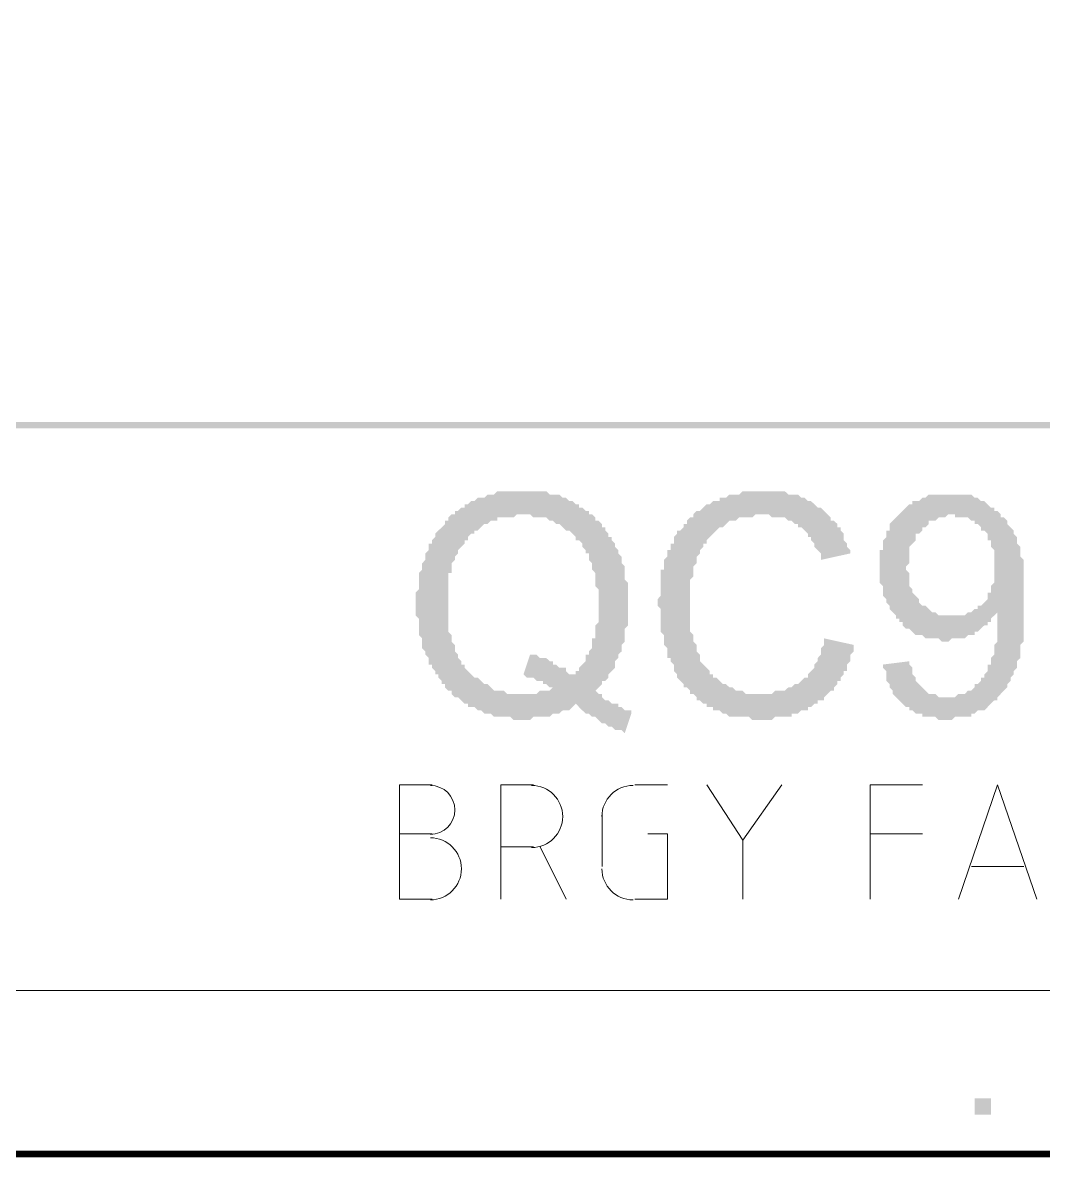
# Model space of a CAD drawing. Header units: millimetres. Extents: x 5.9 to 40.1, y 2 to 30.5.
# Drawn here: x 35.863 to 37.308, y 2.43 to 4.037 of the extents above; entities that cross this region are included whole.
import ezdxf

# ---------------------------------------------------------------- set-up
doc = ezdxf.new("R2010")
doc.units = ezdxf.units.MM
doc.layers.add('PDF_0', color=7, linetype='Continuous')

msp = doc.modelspace()

# ---------------------------------------------------------------- hatches: boundary and pattern name
at = {"layer": 'PDF_0', "true_color": 0x808080, "transparency": 33554559}
h = msp.add_hatch(color=8, dxfattribs=at)
h.paths.add_polyline_path([(36.6736, 3.091), (36.6783, 3.0863), (36.6829, 3.0863), (36.6829, 3.0817), (36.6875, 3.0771), (36.6922, 3.0771), (36.6968, 3.0725), (36.7014, 3.0725), (36.706, 3.0725), (36.706, 3.0678), (36.7107, 3.0678), (36.7153, 3.0632), (36.7199, 3.0632), (36.7245, 3.0632), (36.7245, 3.0586), (36.7153, 3.0308), (36.7107, 3.0354), (36.706, 3.0354), (36.7014, 3.0354), (36.6968, 3.0401), (36.6968, 3.0401), (36.6922, 3.0401), (36.6875, 3.0447), (36.6829, 3.0447), (36.6783, 3.0493), (36.6783, 3.0493), (36.6736, 3.054), (36.669, 3.054), (36.6644, 3.0586), (36.6598, 3.0586), (36.6551, 3.0632), (36.6551, 3.0632), (36.6505, 3.0678), (36.6459, 3.0725), (36.6413, 3.0678), (36.6413, 3.0678), (36.6366, 3.0632), (36.632, 3.0632), (36.6274, 3.0632), (36.6227, 3.0586), (36.6181, 3.0586), (36.6135, 3.0586), (36.6089, 3.054), (36.6089, 3.054), (36.6042, 3.054), (36.5996, 3.054), (36.595, 3.054), (36.5904, 3.054), (36.5857, 3.054), (36.5811, 3.0493), (36.5765, 3.0493), (36.5719, 3.0493), (36.5719, 3.0493), (36.5672, 3.0493), (36.5626, 3.0493), (36.558, 3.0493), (36.5533, 3.054), (36.5487, 3.054), (36.5441, 3.054), (36.5395, 3.054), (36.5348, 3.054), (36.5302, 3.054), (36.5256, 3.0586), (36.521, 3.0586), (36.5163, 3.0586), (36.5163, 3.0586), (36.5117, 3.0632), (36.5071, 3.0632), (36.5024, 3.0678), (36.4978, 3.0678), (36.4932, 3.0678), (36.4932, 3.0725), (36.4886, 3.0725), (36.4839, 3.0771), (36.4839, 3.0771), (36.4793, 3.0817), (36.4747, 3.0817), (36.4701, 3.0863), (36.4701, 3.091), (36.4654, 3.091), (36.4608, 3.0956), (36.4608, 3.1002), (36.4562, 3.1002), (36.4562, 3.1049), (36.4515, 3.1095), (36.4515, 3.1141), (36.4469, 3.1141), (36.4469, 3.1187), (36.4423, 3.1234), (36.4423, 3.128), (36.4377, 3.128), (36.4377, 3.1326), (36.4377, 3.1372), (36.433, 3.1419), (36.433, 3.1465), (36.433, 3.1465), (36.4284, 3.1511), (36.4284, 3.1557), (36.4284, 3.1604), (36.4284, 3.165), (36.4238, 3.1696), (36.4238, 3.1743), (36.4238, 3.1789), (36.4238, 3.1835), (36.4238, 3.1835), (36.4238, 3.1881), (36.4238, 3.1928), (36.4192, 3.1974), (36.4192, 3.202), (36.4192, 3.2066), (36.4192, 3.2113), (36.4192, 3.2113), (36.4192, 3.2159), (36.4192, 3.2205), (36.4192, 3.2252), (36.4192, 3.2298), (36.4238, 3.2344), (36.4238, 3.239), (36.4238, 3.2437), (36.4238, 3.2483), (36.4238, 3.2529), (36.4238, 3.2575), (36.4284, 3.2622), (36.4284, 3.2668), (36.4284, 3.2714), (36.4284, 3.2714), (36.433, 3.2761), (36.433, 3.2807), (36.433, 3.2853), (36.4377, 3.2899), (36.4377, 3.2946), (36.4377, 3.2946), (36.4377, 3.2992), (36.4423, 3.2992), (36.4423, 3.3038), (36.4469, 3.3084), (36.4469, 3.3131), (36.4515, 3.3177), (36.4515, 3.3177), (36.4562, 3.3223), (36.4608, 3.3269), (36.4608, 3.3316), (36.4654, 3.3316), (36.4654, 3.3362), (36.4701, 3.3408), (36.4747, 3.3408), (36.4747, 3.3455), (36.4793, 3.3455), (36.4839, 3.3501), (36.4886, 3.3501), (36.4886, 3.3547), (36.4932, 3.3547), (36.4978, 3.3593), (36.5024, 3.3593), (36.5024, 3.3593), (36.5071, 3.364), (36.5117, 3.364), (36.5163, 3.364), (36.521, 3.3686), (36.5256, 3.3686), (36.5302, 3.3686), (36.5302, 3.3686), (36.5348, 3.3732), (36.5395, 3.3732), (36.5441, 3.3732), (36.5487, 3.3732), (36.5533, 3.3732), (36.558, 3.3732), (36.5626, 3.3732), (36.5672, 3.3732), (36.5719, 3.3732), (36.5765, 3.3732), (36.5811, 3.3732), (36.5857, 3.3732), (36.5904, 3.3732), (36.595, 3.3732), (36.595, 3.3732), (36.5996, 3.3732), (36.6042, 3.3732), (36.6089, 3.3686), (36.6135, 3.3686), (36.6181, 3.3686), (36.6227, 3.3686), (36.6274, 3.364), (36.632, 3.364), (36.632, 3.364), (36.6366, 3.3593), (36.6413, 3.3593), (36.6459, 3.3547), (36.6505, 3.3547), (36.6505, 3.3501), (36.6551, 3.3501), (36.6598, 3.3455), (36.6644, 3.3455), (36.6644, 3.3408), (36.669, 3.3408), (36.6736, 3.3362), (36.6736, 3.3316), (36.6783, 3.3316), (36.6829, 3.3269), (36.6829, 3.3223), (36.6875, 3.3223), (36.6875, 3.3177), (36.6922, 3.3131), (36.6922, 3.3084), (36.6968, 3.3084), (36.6968, 3.3038), (36.7014, 3.2992), (36.7014, 3.2946), (36.7014, 3.2946), (36.706, 3.2899), (36.706, 3.2853), (36.7107, 3.2807), (36.7107, 3.2761), (36.7107, 3.2714), (36.7107, 3.2714), (36.7153, 3.2668), (36.7153, 3.2622), (36.7153, 3.2575), (36.7153, 3.2529), (36.7153, 3.2483), (36.7199, 3.2437), (36.7199, 3.239), (36.7199, 3.2344), (36.7199, 3.2298), (36.7199, 3.2252), (36.7199, 3.2205), (36.7199, 3.2159), (36.7199, 3.2113), (36.7199, 3.2066), (36.7199, 3.202), (36.7199, 3.1974), (36.7199, 3.1928), (36.7199, 3.1881), (36.7199, 3.1835), (36.7199, 3.1835), (36.7153, 3.1789), (36.7153, 3.1743), (36.7153, 3.1696), (36.7153, 3.165), (36.7153, 3.1604), (36.7107, 3.1557), (36.7107, 3.1511), (36.7107, 3.1465), (36.7107, 3.1465), (36.706, 3.1419), (36.706, 3.1372), (36.706, 3.1372), (36.7014, 3.1326), (36.7014, 3.128), (36.7014, 3.1234), (36.6968, 3.1187), (36.6968, 3.1187), (36.6922, 3.1141), (36.6922, 3.1095), (36.6875, 3.1049), (36.6829, 3.1049), (36.6829, 3.1002), (36.6783, 3.0956), (36.6736, 3.091), (36.6736, 3.091)], flags=0)
h.paths.add_polyline_path([(36.5811, 3.1419), (36.5857, 3.1419), (36.5904, 3.1419), (36.595, 3.1372), (36.5996, 3.1372), (36.6042, 3.1372), (36.6089, 3.1326), (36.6135, 3.1326), (36.6135, 3.128), (36.6181, 3.128), (36.6227, 3.1234), (36.6274, 3.1234), (36.632, 3.1234), (36.632, 3.1187), (36.6366, 3.1141), (36.6413, 3.1141), (36.6413, 3.1141), (36.6459, 3.1141), (36.6459, 3.1187), (36.6505, 3.1187), (36.6505, 3.1234), (36.6551, 3.128), (36.6551, 3.128), (36.6598, 3.1326), (36.6598, 3.1372), (36.6598, 3.1419), (36.6644, 3.1419), (36.6644, 3.1465), (36.669, 3.1511), (36.669, 3.1557), (36.669, 3.1604), (36.669, 3.165), (36.6736, 3.165), (36.6736, 3.1696), (36.6736, 3.1743), (36.6736, 3.1789), (36.6736, 3.1835), (36.6783, 3.1881), (36.6783, 3.1928), (36.6783, 3.1974), (36.6783, 3.202), (36.6783, 3.2066), (36.6783, 3.2113), (36.6783, 3.2159), (36.6783, 3.2205), (36.6783, 3.2252), (36.6783, 3.2298), (36.6783, 3.2344), (36.6736, 3.239), (36.6736, 3.2437), (36.6736, 3.2483), (36.6736, 3.2529), (36.6736, 3.2575), (36.669, 3.2622), (36.669, 3.2668), (36.669, 3.2714), (36.669, 3.2714), (36.6644, 3.2761), (36.6644, 3.2807), (36.6644, 3.2853), (36.6598, 3.2853), (36.6598, 3.2899), (36.6551, 3.2946), (36.6551, 3.2992), (36.6505, 3.3038), (36.6459, 3.3038), (36.6459, 3.3084), (36.6413, 3.3131), (36.6413, 3.3131), (36.6366, 3.3177), (36.632, 3.3177), (36.6274, 3.3223), (36.6274, 3.3223), (36.6227, 3.3269), (36.6181, 3.3269), (36.6135, 3.3316), (36.6135, 3.3316), (36.6089, 3.3316), (36.6042, 3.3362), (36.5996, 3.3362), (36.595, 3.3362), (36.5904, 3.3362), (36.5857, 3.3362), (36.5811, 3.3408), (36.5765, 3.3408), (36.5719, 3.3408), (36.5719, 3.3408), (36.5672, 3.3408), (36.5626, 3.3408), (36.558, 3.3362), (36.5533, 3.3362), (36.5487, 3.3362), (36.5441, 3.3362), (36.5395, 3.3362), (36.5348, 3.3362), (36.5348, 3.3316), (36.5302, 3.3316), (36.5256, 3.3316), (36.521, 3.3269), (36.5163, 3.3269), (36.5117, 3.3223), (36.5117, 3.3223), (36.5071, 3.3177), (36.5024, 3.3177), (36.5024, 3.3131), (36.4978, 3.3131), (36.4932, 3.3084), (36.4932, 3.3084), (36.4932, 3.3038), (36.4886, 3.3038), (36.4886, 3.2992), (36.4839, 3.2946), (36.4839, 3.2946), (36.4793, 3.2899), (36.4793, 3.2853), (36.4747, 3.2807), (36.4747, 3.2807), (36.4747, 3.2761), (36.4701, 3.2714), (36.4701, 3.2668), (36.4701, 3.2622), (36.4701, 3.2575), (36.4654, 3.2575), (36.4654, 3.2529), (36.4654, 3.2483), (36.4654, 3.2437), (36.4654, 3.239), (36.4654, 3.2344), (36.4654, 3.2298), (36.4654, 3.2205), (36.4654, 3.2159), (36.4654, 3.2113), (36.4654, 3.2066), (36.4654, 3.202), (36.4654, 3.1974), (36.4654, 3.1928), (36.4654, 3.1881), (36.4654, 3.1835), (36.4654, 3.1789), (36.4654, 3.1743), (36.4701, 3.1696), (36.4701, 3.165), (36.4701, 3.1604), (36.4701, 3.1604), (36.4747, 3.1557), (36.4747, 3.1511), (36.4747, 3.1465), (36.4793, 3.1419), (36.4793, 3.1419), (36.4793, 3.1372), (36.4839, 3.1326), (36.4839, 3.128), (36.4886, 3.128), (36.4886, 3.1234), (36.4932, 3.1187), (36.4932, 3.1187), (36.4978, 3.1141), (36.4978, 3.1141), (36.5024, 3.1095), (36.5071, 3.1095), (36.5117, 3.1049), (36.5117, 3.1049), (36.5163, 3.1002), (36.521, 3.1002), (36.5256, 3.0956), (36.5256, 3.0956), (36.5302, 3.091), (36.5348, 3.091), (36.5395, 3.091), (36.5441, 3.091), (36.5487, 3.0863), (36.5533, 3.0863), (36.558, 3.0863), (36.558, 3.0863), (36.5626, 3.0863), (36.5672, 3.0863), (36.5719, 3.0863), (36.5765, 3.0863), (36.5811, 3.0863), (36.5857, 3.0863), (36.5904, 3.0863), (36.5904, 3.0863), (36.595, 3.091), (36.5996, 3.091), (36.6042, 3.091), (36.6089, 3.091), (36.6135, 3.0956), (36.6089, 3.0956), (36.6042, 3.1002), (36.5996, 3.1002), (36.5996, 3.1049), (36.595, 3.1049), (36.5904, 3.1049), (36.5857, 3.1095), (36.5811, 3.1095), (36.5765, 3.1095), (36.5719, 3.1141), (36.5719, 3.1141)], flags=0)
msp.add_hatch(color=8, dxfattribs=at).paths.add_polyline_path([(36.9975, 3.165), (37.0392, 3.1558), (37.0392, 3.1511), (37.0392, 3.1465), (37.0346, 3.1419), (37.0346, 3.1372), (37.0346, 3.1326), (37.0299, 3.128), (37.0299, 3.1234), (37.0299, 3.1187), (37.0253, 3.1187), (37.0253, 3.1141), (37.0207, 3.1095), (37.0207, 3.1049), (37.0161, 3.1049), (37.0161, 3.1002), (37.0114, 3.0956), (37.0114, 3.091), (37.0068, 3.091), (37.0022, 3.0863), (37.0022, 3.0863), (36.9975, 3.0817), (36.9975, 3.0771), (36.9929, 3.0771), (36.9883, 3.0771), (36.9883, 3.0725), (36.9837, 3.0725), (36.979, 3.0678), (36.9744, 3.0678), (36.9744, 3.0632), (36.9698, 3.0632), (36.9652, 3.0632), (36.9605, 3.0586), (36.9559, 3.0586), (36.9513, 3.0586), (36.9513, 3.054), (36.9467, 3.054), (36.942, 3.054), (36.9374, 3.054), (36.9328, 3.054), (36.9281, 3.054), (36.9235, 3.0493), (36.9189, 3.0493), (36.9143, 3.0493), (36.9096, 3.0493), (36.905, 3.0493), (36.9004, 3.0493), (36.8958, 3.0493), (36.8911, 3.054), (36.8865, 3.054), (36.8819, 3.054), (36.8772, 3.054), (36.8726, 3.054), (36.868, 3.054), (36.8634, 3.054), (36.8587, 3.0586), (36.8587, 3.0586), (36.8541, 3.0586), (36.8495, 3.0632), (36.8449, 3.0632), (36.8402, 3.0632), (36.8402, 3.0678), (36.8356, 3.0678), (36.831, 3.0678), (36.831, 3.0725), (36.8263, 3.0725), (36.8217, 3.0771), (36.8171, 3.0771), (36.8171, 3.0817), (36.8125, 3.0863), (36.8078, 3.0863), (36.8078, 3.091), (36.8032, 3.0956), (36.7986, 3.0956), (36.7986, 3.1002), (36.794, 3.1049), (36.794, 3.1049), (36.7893, 3.1095), (36.7893, 3.1141), (36.7847, 3.1187), (36.7847, 3.1234), (36.7847, 3.128), (36.7801, 3.1326), (36.7801, 3.1326), (36.7801, 3.1372), (36.7755, 3.1372), (36.7755, 3.1419), (36.7755, 3.1465), (36.7755, 3.1511), (36.7708, 3.1558), (36.7708, 3.1604), (36.7708, 3.165), (36.7708, 3.1696), (36.7662, 3.1743), (36.7662, 3.1743), (36.7662, 3.1789), (36.7662, 3.1835), (36.7662, 3.1881), (36.7662, 3.1928), (36.7662, 3.1974), (36.7662, 3.202), (36.7662, 3.2066), (36.7616, 3.2113), (36.7616, 3.2159), (36.7616, 3.2205), (36.7662, 3.2252), (36.7662, 3.2298), (36.7662, 3.2344), (36.7662, 3.239), (36.7662, 3.2437), (36.7662, 3.2483), (36.7662, 3.2529), (36.7662, 3.2575), (36.7662, 3.2622), (36.7708, 3.2622), (36.7708, 3.2668), (36.7708, 3.2714), (36.7708, 3.2761), (36.7755, 3.2807), (36.7755, 3.2853), (36.7755, 3.2899), (36.7801, 3.2899), (36.7801, 3.2946), (36.7801, 3.2992), (36.7847, 3.2992), (36.7847, 3.3038), (36.7847, 3.3084), (36.7893, 3.3131), (36.7893, 3.3177), (36.794, 3.3177), (36.7986, 3.3223), (36.7986, 3.327), (36.8032, 3.327), (36.8032, 3.3316), (36.8078, 3.3362), (36.8125, 3.3362), (36.8125, 3.3408), (36.8171, 3.3455), (36.8217, 3.3455), (36.8263, 3.3501), (36.8263, 3.3501), (36.831, 3.3547), (36.8356, 3.3547), (36.8356, 3.3547), (36.8402, 3.3593), (36.8449, 3.3593), (36.8495, 3.3593), (36.8495, 3.364), (36.8541, 3.364), (36.8587, 3.364), (36.8634, 3.3686), (36.868, 3.3686), (36.8726, 3.3686), (36.8772, 3.3686), (36.8819, 3.3732), (36.8819, 3.3732), (36.8865, 3.3732), (36.8911, 3.3732), (36.8958, 3.3732), (36.9004, 3.3732), (36.905, 3.3732), (36.9096, 3.3732), (36.9096, 3.3732), (36.9143, 3.3732), (36.9189, 3.3732), (36.9235, 3.3732), (36.9281, 3.3732), (36.9328, 3.3732), (36.9374, 3.3732), (36.942, 3.3732), (36.9467, 3.3686), (36.9513, 3.3686), (36.9559, 3.3686), (36.9605, 3.3686), (36.9652, 3.364), (36.9652, 3.364), (36.9698, 3.364), (36.9744, 3.3593), (36.979, 3.3593), (36.9837, 3.3547), (36.9837, 3.3547), (36.9883, 3.3501), (36.9883, 3.3501), (36.9929, 3.3501), (36.9975, 3.3455), (37.0022, 3.3408), (37.0022, 3.3408), (37.0068, 3.3362), (37.0068, 3.3316), (37.0114, 3.3316), (37.0161, 3.327), (37.0161, 3.3223), (37.0207, 3.3223), (37.0207, 3.3177), (37.0253, 3.3131), (37.0253, 3.3084), (37.0253, 3.3038), (37.0299, 3.2992), (37.0299, 3.2992), (37.0299, 3.2946), (37.0346, 3.2899), (37.0346, 3.2853), (37.0346, 3.2853), (36.9929, 3.2761), (36.9929, 3.2807), (36.9929, 3.2853), (36.9883, 3.2899), (36.9883, 3.2899), (36.9837, 3.2946), (36.9837, 3.2992), (36.979, 3.3038), (36.979, 3.3084), (36.9744, 3.3084), (36.9744, 3.3131), (36.9698, 3.3177), (36.9698, 3.3177), (36.9652, 3.3223), (36.9605, 3.3223), (36.9605, 3.327), (36.9559, 3.327), (36.9513, 3.3316), (36.9467, 3.3316), (36.9467, 3.3316), (36.942, 3.3362), (36.9374, 3.3362), (36.9328, 3.3362), (36.9281, 3.3362), (36.9235, 3.3362), (36.9189, 3.3408), (36.9143, 3.3408), (36.9096, 3.3408), (36.905, 3.3408), (36.9004, 3.3408), (36.8958, 3.3362), (36.8911, 3.3362), (36.8865, 3.3362), (36.8819, 3.3362), (36.8772, 3.3362), (36.8772, 3.3362), (36.8726, 3.3316), (36.868, 3.3316), (36.8634, 3.3316), (36.8587, 3.327), (36.8587, 3.327), (36.8541, 3.3223), (36.8495, 3.3223), (36.8449, 3.3177), (36.8449, 3.3177), (36.8402, 3.3131), (36.8356, 3.3084), (36.8356, 3.3084), (36.831, 3.3038), (36.831, 3.2992), (36.8263, 3.2992), (36.8263, 3.2946), (36.8217, 3.2899), (36.8217, 3.2853), (36.8171, 3.2807), (36.8171, 3.2761), (36.8171, 3.2761), (36.8171, 3.2714), (36.8125, 3.2668), (36.8125, 3.2622), (36.8125, 3.2575), (36.8125, 3.2529), (36.8078, 3.2483), (36.8078, 3.2483), (36.8078, 3.2437), (36.8078, 3.239), (36.8078, 3.2344), (36.8078, 3.2298), (36.8078, 3.2252), (36.8078, 3.2205), (36.8078, 3.2159), (36.8078, 3.2159), (36.8078, 3.2113), (36.8078, 3.2066), (36.8078, 3.202), (36.8078, 3.1974), (36.8078, 3.1928), (36.8078, 3.1881), (36.8078, 3.1835), (36.8078, 3.1789), (36.8078, 3.1743), (36.8125, 3.1696), (36.8125, 3.165), (36.8125, 3.1604), (36.8125, 3.1604), (36.8171, 3.1558), (36.8171, 3.1511), (36.8171, 3.1465), (36.8171, 3.1465), (36.8217, 3.1419), (36.8217, 3.1372), (36.8217, 3.1326), (36.8263, 3.128), (36.8263, 3.128), (36.831, 3.1234), (36.8356, 3.1187), (36.8356, 3.1141), (36.8402, 3.1141), (36.8402, 3.1095), (36.8449, 3.1095), (36.8495, 3.1049), (36.8541, 3.1002), (36.8541, 3.1002), (36.8587, 3.1002), (36.8634, 3.0956), (36.868, 3.0956), (36.868, 3.0956), (36.8726, 3.091), (36.8772, 3.091), (36.8819, 3.091), (36.8865, 3.0863), (36.8911, 3.0863), (36.8958, 3.0863), (36.9004, 3.0863), (36.905, 3.0863), (36.9096, 3.0863), (36.9143, 3.0863), (36.9189, 3.0863), (36.9189, 3.0863), (36.9235, 3.0863), (36.9281, 3.091), (36.9328, 3.091), (36.9374, 3.091), (36.942, 3.091), (36.9467, 3.0956), (36.9513, 3.0956), (36.9513, 3.0956), (36.9559, 3.1002), (36.9605, 3.1002), (36.9652, 3.1049), (36.9652, 3.1049), (36.9698, 3.1095), (36.9744, 3.1095), (36.9744, 3.1141), (36.979, 3.1187), (36.979, 3.1187), (36.9837, 3.1234), (36.9837, 3.128), (36.9883, 3.1326), (36.9883, 3.1326), (36.9883, 3.1372), (36.9929, 3.1419), (36.9929, 3.1465), (36.9929, 3.1511), (36.9975, 3.1558), (36.9975, 3.1604), (36.9975, 3.165), (36.9975, 3.165)])
h = msp.add_hatch(color=8, dxfattribs=at)
h.paths.add_polyline_path([(37.0808, 3.128), (37.1179, 3.1326), (37.1179, 3.128), (37.1225, 3.1234), (37.1225, 3.1187), (37.1225, 3.1141), (37.1271, 3.1095), (37.1271, 3.1049), (37.1317, 3.1002), (37.1317, 3.1002), (37.1364, 3.0956), (37.1364, 3.0956), (37.141, 3.091), (37.141, 3.091), (37.1456, 3.0863), (37.1502, 3.0863), (37.1549, 3.0863), (37.1595, 3.0817), (37.1641, 3.0817), (37.1688, 3.0817), (37.1688, 3.0817), (37.1734, 3.0817), (37.178, 3.0817), (37.1826, 3.0817), (37.1873, 3.0863), (37.1919, 3.0863), (37.1965, 3.0863), (37.2011, 3.091), (37.2011, 3.091), (37.2058, 3.091), (37.2104, 3.0956), (37.2104, 3.1002), (37.215, 3.1002), (37.2196, 3.1049), (37.2196, 3.1095), (37.2243, 3.1095), (37.2243, 3.1141), (37.2243, 3.1141), (37.2289, 3.1187), (37.2289, 3.1234), (37.2289, 3.128), (37.2335, 3.128), (37.2335, 3.1326), (37.2335, 3.1372), (37.2382, 3.1419), (37.2382, 3.1465), (37.2382, 3.1511), (37.2382, 3.1511), (37.2382, 3.1557), (37.2428, 3.1604), (37.2428, 3.165), (37.2428, 3.1696), (37.2428, 3.1743), (37.2428, 3.1789), (37.2428, 3.1835), (37.2428, 3.1881), (37.2428, 3.1928), (37.2428, 3.1974), (37.2428, 3.1974), (37.2428, 3.202), (37.2428, 3.202), (37.2382, 3.1974), (37.2335, 3.1928), (37.2335, 3.1881), (37.2289, 3.1881), (37.2289, 3.1835), (37.2243, 3.1835), (37.2196, 3.1789), (37.215, 3.1743), (37.2104, 3.1743), (37.2104, 3.1743), (37.2104, 3.1696), (37.2058, 3.1696), (37.2011, 3.1696), (37.1965, 3.165), (37.1919, 3.165), (37.1873, 3.165), (37.1826, 3.165), (37.178, 3.165), (37.1734, 3.1604), (37.1688, 3.1604), (37.1688, 3.1604), (37.1641, 3.1604), (37.1595, 3.165), (37.1549, 3.165), (37.1502, 3.165), (37.1456, 3.165), (37.141, 3.165), (37.141, 3.165), (37.1364, 3.1696), (37.1317, 3.1696), (37.1271, 3.1696), (37.1225, 3.1743), (37.1225, 3.1743), (37.1179, 3.1789), (37.1132, 3.1789), (37.1086, 3.1835), (37.1086, 3.1881), (37.104, 3.1881), (37.104, 3.1928), (37.0993, 3.1928), (37.0993, 3.1974), (37.0947, 3.202), (37.0947, 3.202), (37.0901, 3.2066), (37.0901, 3.2113), (37.0855, 3.2159), (37.0855, 3.2159), (37.0855, 3.2205), (37.0808, 3.2252), (37.0808, 3.2298), (37.0808, 3.2344), (37.0808, 3.239), (37.0762, 3.2437), (37.0762, 3.2483), (37.0762, 3.2529), (37.0762, 3.2575), (37.0762, 3.2622), (37.0762, 3.2668), (37.0762, 3.2668), (37.0762, 3.2714), (37.0762, 3.2761), (37.0762, 3.2807), (37.0762, 3.2853), (37.0762, 3.2899), (37.0808, 3.2899), (37.0808, 3.2946), (37.0808, 3.2992), (37.0808, 3.3038), (37.0855, 3.3084), (37.0855, 3.3131), (37.0855, 3.3177), (37.0901, 3.3177), (37.0901, 3.3223), (37.0901, 3.3269), (37.0947, 3.3316), (37.0947, 3.3316), (37.0993, 3.3362), (37.104, 3.3408), (37.104, 3.3408), (37.1086, 3.3455), (37.1086, 3.3455), (37.1132, 3.3501), (37.1179, 3.3547), (37.1225, 3.3547), (37.1225, 3.3593), (37.1271, 3.3593), (37.1317, 3.3593), (37.1364, 3.364), (37.141, 3.364), (37.141, 3.364), (37.1456, 3.3686), (37.1502, 3.3686), (37.1549, 3.3686), (37.1595, 3.3686), (37.1641, 3.3686), (37.1688, 3.3686), (37.1734, 3.3686), (37.1734, 3.3686), (37.178, 3.3686), (37.1826, 3.3686), (37.1873, 3.3686), (37.1919, 3.3686), (37.1965, 3.3686), (37.2011, 3.3686), (37.2058, 3.3686), (37.2104, 3.364), (37.2104, 3.364), (37.215, 3.364), (37.2196, 3.3593), (37.2243, 3.3593), (37.2289, 3.3547), (37.2289, 3.3547), (37.2335, 3.3501), (37.2382, 3.3501), (37.2382, 3.3455), (37.2428, 3.3455), (37.2474, 3.3408), (37.2474, 3.3362), (37.252, 3.3362), (37.2567, 3.3316), (37.2567, 3.3269), (37.2613, 3.3223), (37.2613, 3.3223), (37.2659, 3.3177), (37.2659, 3.3131), (37.2705, 3.3084), (37.2705, 3.3084), (37.2705, 3.3038), (37.2705, 3.2992), (37.2705, 3.2992), (37.2752, 3.2946), (37.2752, 3.2899), (37.2752, 3.2853), (37.2752, 3.2853), (37.2752, 3.2807), (37.2798, 3.2761), (37.2798, 3.2714), (37.2798, 3.2668), (37.2798, 3.2622), (37.2798, 3.2575), (37.2798, 3.2529), (37.2798, 3.2483), (37.2798, 3.2437), (37.2798, 3.239), (37.2798, 3.2344), (37.2798, 3.2298), (37.2798, 3.2252), (37.2798, 3.2205), (37.2798, 3.2159), (37.2798, 3.2066), (37.2798, 3.202), (37.2798, 3.1974), (37.2798, 3.1928), (37.2798, 3.1881), (37.2798, 3.1835), (37.2798, 3.1789), (37.2798, 3.1743), (37.2798, 3.1696), (37.2798, 3.165), (37.2798, 3.1604), (37.2752, 3.1557), (37.2752, 3.1557), (37.2752, 3.1511), (37.2752, 3.1465), (37.2752, 3.1419), (37.2752, 3.1372), (37.2705, 3.1326), (37.2705, 3.1326), (37.2705, 3.128), (37.2705, 3.1234), (37.2705, 3.1234), (37.2659, 3.1187), (37.2659, 3.1141), (37.2613, 3.1095), (37.2613, 3.1049), (37.2613, 3.1049), (37.2567, 3.1002), (37.2567, 3.0956), (37.252, 3.091), (37.2474, 3.0863), (37.2474, 3.0863), (37.2428, 3.0817), (37.2428, 3.0771), (37.2382, 3.0771), (37.2335, 3.0725), (37.2335, 3.0725), (37.2289, 3.0678), (37.2289, 3.0678), (37.2243, 3.0632), (37.2196, 3.0632), (37.215, 3.0632), (37.2104, 3.0586), (37.2058, 3.0586), (37.2058, 3.054), (37.2011, 3.054), (37.1965, 3.054), (37.1919, 3.054), (37.1873, 3.054), (37.1826, 3.054), (37.178, 3.0493), (37.1734, 3.0493), (37.1688, 3.0493), (37.1641, 3.0493), (37.1595, 3.0493), (37.1549, 3.054), (37.1502, 3.054), (37.1456, 3.054), (37.141, 3.054), (37.1364, 3.054), (37.1364, 3.0586), (37.1317, 3.0586), (37.1271, 3.0586), (37.1225, 3.0632), (37.1179, 3.0632), (37.1179, 3.0678), (37.1132, 3.0678), (37.1086, 3.0725), (37.1086, 3.0725), (37.1086, 3.0725), (37.104, 3.0771), (37.0993, 3.0817), (37.0993, 3.0817), (37.0947, 3.0863), (37.0947, 3.091), (37.0901, 3.0956), (37.0901, 3.0956), (37.0901, 3.1002), (37.0855, 3.1049), (37.0855, 3.1095), (37.0855, 3.1141), (37.0855, 3.1187), (37.0808, 3.1234), (37.0808, 3.128), (37.0808, 3.128)], flags=0)
h.paths.add_polyline_path([(37.2382, 3.2668), (37.2382, 3.2714), (37.2382, 3.2761), (37.2382, 3.2807), (37.2382, 3.2853), (37.2382, 3.2899), (37.2335, 3.2946), (37.2335, 3.2992), (37.2335, 3.3038), (37.2289, 3.3038), (37.2289, 3.3084), (37.2289, 3.3131), (37.2243, 3.3177), (37.2243, 3.3177), (37.2196, 3.3177), (37.2196, 3.3223), (37.215, 3.3269), (37.2104, 3.3269), (37.2104, 3.3316), (37.2058, 3.3316), (37.2011, 3.3362), (37.1965, 3.3362), (37.1919, 3.3362), (37.1873, 3.3362), (37.1826, 3.3362), (37.1826, 3.3408), (37.178, 3.3408), (37.1734, 3.3408), (37.1688, 3.3362), (37.1688, 3.3362), (37.1641, 3.3362), (37.1595, 3.3362), (37.1549, 3.3316), (37.1502, 3.3316), (37.1456, 3.3316), (37.1456, 3.3269), (37.141, 3.3223), (37.1364, 3.3223), (37.1364, 3.3177), (37.1317, 3.3131), (37.1271, 3.3131), (37.1271, 3.3084), (37.1271, 3.3038), (37.1225, 3.2992), (37.1225, 3.2992), (37.1179, 3.2946), (37.1179, 3.2899), (37.1179, 3.2853), (37.1179, 3.2807), (37.1179, 3.2761), (37.1179, 3.2714), (37.1132, 3.2668), (37.1132, 3.2622), (37.1179, 3.2575), (37.1179, 3.2529), (37.1179, 3.2483), (37.1179, 3.2437), (37.1179, 3.2437), (37.1179, 3.239), (37.1225, 3.2344), (37.1225, 3.2298), (37.1271, 3.2252), (37.1271, 3.2252), (37.1317, 3.2205), (37.1317, 3.2159), (37.1317, 3.2159), (37.1364, 3.2113), (37.141, 3.2113), (37.1456, 3.2066), (37.1456, 3.2066), (37.1502, 3.202), (37.1549, 3.202), (37.1595, 3.1974), (37.1641, 3.1974), (37.1641, 3.1974), (37.1688, 3.1974), (37.1734, 3.1974), (37.178, 3.1974), (37.1826, 3.1974), (37.1873, 3.1974), (37.1919, 3.1974), (37.1965, 3.1974), (37.2011, 3.202), (37.2011, 3.202), (37.2058, 3.202), (37.2104, 3.2066), (37.215, 3.2066), (37.215, 3.2113), (37.2196, 3.2113), (37.2243, 3.2159), (37.2243, 3.2159), (37.2289, 3.2205), (37.2289, 3.2252), (37.2289, 3.2298), (37.2335, 3.2298), (37.2335, 3.2344), (37.2335, 3.239), (37.2382, 3.2437), (37.2382, 3.2483), (37.2382, 3.2529), (37.2382, 3.2575), (37.2382, 3.2622), (37.2382, 3.2668), (37.2382, 3.2668)], flags=0)

# ---------------------------------------------------------------- linework, layer by layer
at = {"layer": 'PDF_0', "lineweight": 0, "const_width": 0.00925}
msp.add_lwpolyline([(40.0887, 2.4351), (40.0887, 30.5349), (5.8905, 30.5349), (5.8905, 2.4351)], close=True, dxfattribs=at)
at = {"layer": 'PDF_0', "color": 8, "lineweight": 0, "true_color": 0x808080}
for points in [[(36.4426, 2.9579), (36.3964, 2.9579), (36.3964, 2.796), (36.4426, 2.796)], [(36.5398, 2.796), (36.5398, 2.9579), (36.5861, 2.9579)], [(36.7295, 2.9579), (36.7758, 2.9579)], [(36.8313, 2.9579), (36.8822, 2.8792), (36.9377, 2.9579)], [(37.0627, 2.796), (37.0627, 2.9579), (37.1367, 2.9579)], [(37.1876, 2.796), (37.2431, 2.9579), (37.2986, 2.796)], [(36.6833, 2.8422), (36.6833, 2.9163)], [(36.4426, 2.8885), (36.3964, 2.8885)], [(36.748, 2.8885), (36.7758, 2.8885), (36.7758, 2.796), (36.7295, 2.796)], [(36.8822, 2.8792), (36.8822, 2.796)], [(37.0627, 2.8885), (37.1367, 2.8885)], [(36.5861, 2.87), (36.5398, 2.87)], [(36.5953, 2.87), (36.6324, 2.796)], [(37.2801, 2.8422), (37.2061, 2.8422)], [(34.3883, 2.6664), (40.0887, 2.6664)]]:
    msp.add_lwpolyline(points, dxfattribs=at)
for centre, radius, start, end in [((36.44, 2.9221), 0.0347, 270, 90), ((36.5834, 2.9128), 0.044, 270, 90), ((36.7269, 2.9128), 0.044, 90, 180), ((36.44, 2.8388), 0.044, 270, 90), ((36.7269, 2.8388), 0.044, 180, 270)]:
    msp.add_arc(centre, radius, start, end, dxfattribs=at)
at = {"layer": 'PDF_0', "transparency": 33554559}
for points in [[(5.8905, 3.4715), (5.8905, 3.4622), (40.0887, 3.4715)], [(5.8905, 3.4622), (40.0887, 3.4715), (40.0887, 3.4622)]]:
    msp.add_solid(points, dxfattribs=at)
at = {"layer": 'PDF_0', "color": 8, "lineweight": 0, "true_color": 0x808080, "transparency": 33554559}
msp.add_solid([(37.2107, 2.4906), (37.2107, 2.5137), (37.2339, 2.4906), (37.2339, 2.5137)], dxfattribs=at)

doc.saveas('drawing.dxf')
